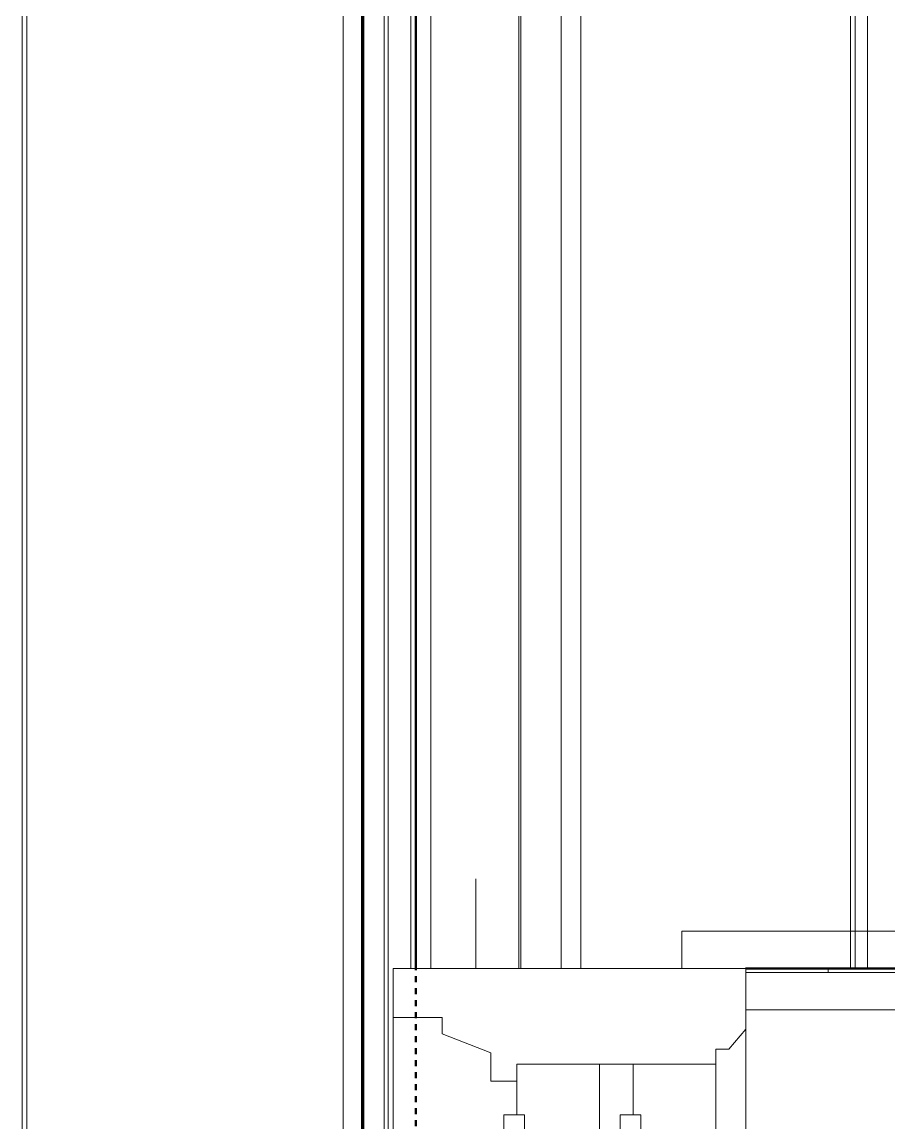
# Model space of a CAD drawing. Header units: inches. Extents: x -4235 to -464, y 9767 to 12347.
# Drawn here: x -3867.29 to -3852.83, y 10316.84 to 10335.2 of the extents above; entities that cross this region are included whole.
import ezdxf

# ---------------------------------------------------------------- set-up
doc = ezdxf.new("R2010")
doc.units = ezdxf.units.IN
doc.header["$MEASUREMENT"] = 0
doc.linetypes.add('Dash 1_16_', pattern=[0.125, 0.0625, -0.0625])
for name, color, linetype, lineweight in [('A-GLAZ-1', 151, 'Continuous', 9), ('A-GLAZ-2', 151, 'Continuous', 20), ('A-WALL', 113, 'Continuous', 13), ('A-WALL-5', 113, 'Continuous', 9), ('A-WALL-6', 113, 'Continuous', 50), ('C-PROP-LINE-1', 91, 'Dash 1_16_', 50)]:
    doc.layers.add(name, color=color, linetype=linetype, lineweight=lineweight)

# ---------------------------------------------------------------- blocks, each defined once
blk = doc.blocks.new('Basic Wall _ EXT - FIBER CEMENT - LARGE - ___-2162461-BACKGROUND - RCP - 3RD FLOOR')
at = {"layer": 'A-WALL-5'}
for p, q in [((-3861.933, 11995.774), (-3861.933, 9978.98)), ((-3861.63, 11995.774), (-3861.63, 9981.751)), ((-3861.63, 11995.774), (-3861.63, 9981.751)), ((-3861.615, 11995.774), (-3861.615, 9981.751)), ((-3861.599, 11995.774), (-3861.599, 9981.75)), ((-3861.599, 11995.774), (-3861.599, 9981.75)), ((-3861.592, 11995.774), (-3861.592, 9981.75)), ((-3858.974, 10361.189), (-3858.974, 10319.414)), ((-3859.005, 10356.44), (-3859.005, 10319.414)), ((-3859.005, 10356.44), (-3859.005, 10319.414)), ((-3858.974, 10319.414), (-3858.974, 10356.44))]:
    blk.add_line(p, q, dxfattribs=at)
blk = doc.blocks.new('Basic Wall _ EXT - FIBER CEMENT - SMALL - ___-2145935-BACKGROUND - RCP - 3RD FLOOR')
at = {"layer": 'A-WALL-5'}
for p, q in [((-3867.288, 10631.889), (-3867.288, 10236.93)), ((-3867.288, 10631.889), (-3867.288, 10236.93)), ((-3867.209, 10236.93), (-3867.209, 10631.889)), ((-3867.209, 10631.889), (-3867.209, 10236.93)), ((-3861.253, 10348.189), (-3861.253, 10239.806)), ((-3861.186, 10348.189), (-3861.186, 10239.806)), ((-3860.806, 10348.189), (-3860.806, 10319.414)), ((-3860.728, 10348.189), (-3860.728, 10319.414)), ((-3860.728, 10348.189), (-3860.728, 10319.414)), ((-3858.3, 10348.189), (-3858.3, 10319.414)), ((-3858.3, 10348.189), (-3858.3, 10319.414)), ((-3853.478, 10348.189), (-3853.478, 10319.414)), ((-3853.478, 10348.189), (-3853.478, 10319.414)), ((-3853.399, 10348.189), (-3853.399, 10319.414)), ((-3853.399, 10348.189), (-3853.399, 10319.414)), ((-3853.195, 10319.414), (-3853.195, 10348.189)), ((-3853.195, 10348.189), (-3853.195, 10319.414))]:
    blk.add_line(p, q, dxfattribs=at)
blk = doc.blocks.new('Window-Double_Hung-Andersen-400_Series-Tilt_Wash - DOUBLE HUNG - COTTAGE - 3RD FLOOR-2888224-BACKGROUND - RCP - 3RD FLOOR')
at = {"layer": 'A-GLAZ-1'}
for p, q in [((18.949, -1.063), (-18.949, -1.063)), ((18.324, -1.063), (18.324, -4.438)), ((18.949, -4.438), (18.949, -1.063)), ((18.949, -2.438), (19.012, -2.438)), ((19.012, -3.938), (19.012, -2.438))]:
    blk.add_line(p, q, dxfattribs=at)
at = {"layer": 'A-GLAZ-2'}
for p, q in [((19.012, 4.812), (-19.012, 4.812)), ((18.199, 4.812), (18.199, 4)), ((19.012, -1.063), (19.012, 4.812)), ((17.925, 4), (17.605, 3.187)), ((18.199, 4), (17.925, 4)), ((19.012, 3.437), (20.512, 3.437)), ((17.137, 3.187), (17.137, 2.75)), ((17.605, 3.187), (17.137, 3.187)), ((15.855, 2.969), (16.574, 2.969)), ((16.574, 2.625), (16.574, 2.969)), ((15.702, 2.625), (16.574, 2.625)), ((17.418, 2.75), (16.574, 2.75)), ((17.418, 2.75), (17.418, -0.563)), ((17.418, 1.375), (15.855, 1.375)), ((15.855, 1.031), (16.574, 1.031)), ((16.574, 0.688), (16.574, 1.031)), ((17.418, 0.812), (16.574, 0.812)), ((15.702, 0.688), (16.574, 0.688)), ((17.668, -0.563), (15.855, -0.563)), ((17.668, -0.782), (17.668, -0.563)), ((17.668, -0.782), (18.002, -1.063)), ((-19.012, -1.063), (19.012, -1.063))]:
    blk.add_line(p, q, dxfattribs=at)
blk = doc.blocks.new('Family - ___-2835860-BACKGROUND - RCP - 3RD FLOOR')
at = {"layer": 'C-PROP-LINE-1'}
blk.add_line((-3860.724, 9980.189), (-3860.724, 11434.389), dxfattribs=at)
blk = doc.blocks.new('Family - ___-2835932-BACKGROUND - RCP - 3RD FLOOR')
at = {"layer": 'C-PROP-LINE-1'}
blk.add_line((-3860.724, 9980.189), (-3860.724, 12118.589), dxfattribs=at)

msp = doc.modelspace()

# ---------------------------------------------------------------- linework, layer by layer
at = {"layer": 'A-WALL'}
for p, q in [((-3857.974, 10319.414), (-3857.974, 10361.189)), ((-3860.474, 10319.414), (-3860.474, 10356.44)), ((-3858.974, 10319.414), (-3858.974, 10356.44)), ((-3856.286, 10319.414), (-3856.286, 10320.039)), ((-3852.474, 10320.039), (-3856.286, 10320.039))]:
    msp.add_line(p, q, dxfattribs=at)
at = {"layer": 'A-WALL-6'}
for p, q in [((-3860.724, 10319.414), (-3860.724, 10358.19)), ((-3851.849, 10319.414), (-3855.224, 10319.414))]:
    msp.add_line(p, q, dxfattribs=at)

# ---------------------------------------------------------------- block references
at = {"layer": 'A-GLAZ-1', "rotation": 89.99999999999991}
msp.add_blockref('Window-Double_Hung-Andersen-400_Series-Tilt_Wash - DOUBLE HUNG - COTTAGE - 3RD FLOOR-2888224-BACKGROUND - RCP - 3RD FLOOR', (-3856.286, 10300.402), dxfattribs=at)
at = {"layer": 'A-WALL-5'}
for name in ['Basic Wall _ EXT - FIBER CEMENT - SMALL - ___-2145935-BACKGROUND - RCP - 3RD FLOOR', 'Basic Wall _ EXT - FIBER CEMENT - LARGE - ___-2162461-BACKGROUND - RCP - 3RD FLOOR']:
    msp.add_blockref(name, (0, 0), dxfattribs=at)
at = {"layer": 'C-PROP-LINE-1'}
for name in ['Family - ___-2835860-BACKGROUND - RCP - 3RD FLOOR', 'Family - ___-2835932-BACKGROUND - RCP - 3RD FLOOR']:
    msp.add_blockref(name, (0, 0), dxfattribs=at)

doc.saveas('drawing.dxf')
